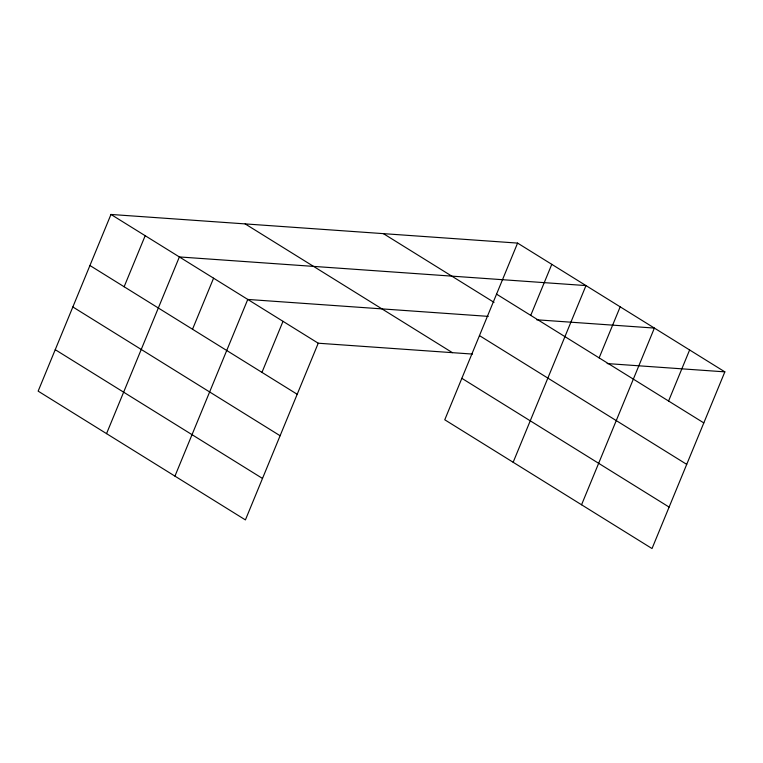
<?xml version="1.0" encoding="UTF-8"?>
<svg xmlns="http://www.w3.org/2000/svg" width="763" height="763" viewBox="0 0 763 763"><rect width="100%" height="100%" fill="white"/><g stroke="black" fill="none" stroke-linecap="round" stroke-linejoin="round"><path stroke-width="1.14" d="M517.591 243.092L444.762 419.784L652.022 548.549L724.85 371.858L517.591 243.092L110.978 214.451L38.15 391.142L245.409 519.908L318.238 343.216L472.507 354.08M124.131 286.754L145.18 235.7M106.543 433.642L179.372 256.94L585.984 285.581L513.156 462.273M192.524 329.244L213.573 278.19M174.937 476.131L247.765 299.439L488.291 316.378M261.957 372.382L283.006 321.328M530.743 315.386L551.792 264.332M599.136 357.885L620.185 306.831M581.559 504.772L654.387 328.071L536.675 319.783M668.569 401.023L689.618 349.969M607.148 363.57L724.85 371.858M496.551 294.146L703.81 422.912M383.407 233.64L494.052 302.377M479.46 335.606L686.719 464.371M245.161 223.902L452.421 352.668M461.853 378.324L669.113 507.09M110.978 214.451L318.238 343.216M89.939 265.505L297.189 394.271M72.847 306.964L280.107 435.74M55.241 349.683L262.501 478.449"/></g></svg>
